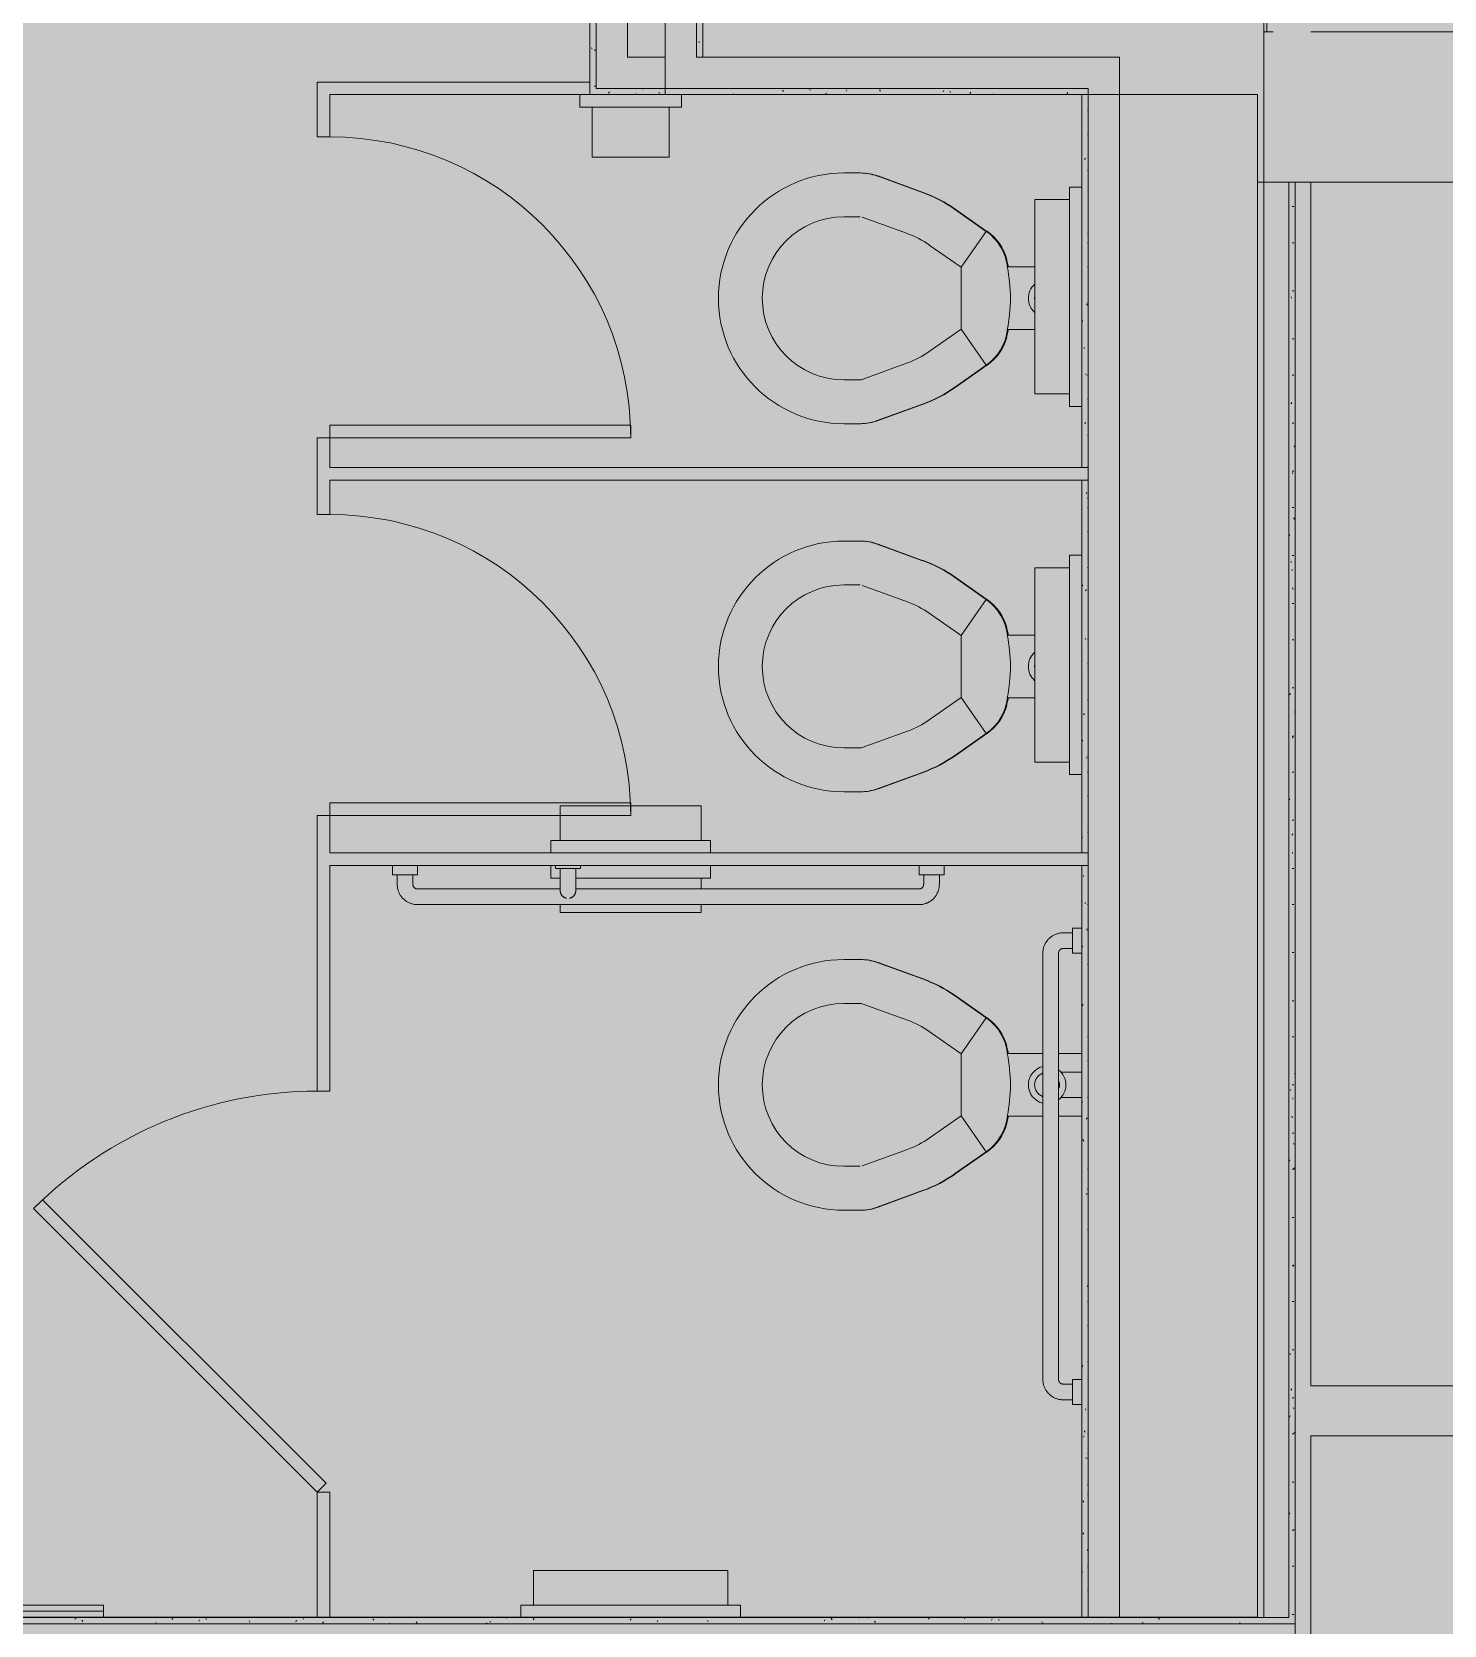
# Model space of a CAD drawing. Header units: inches. Extents: x 4757 to 6765, y 9919 to 10946.
# Drawn here: x 5390.8 to 5503.4, y 10132.2 to 10259.3 of the extents above; entities that cross this region are included whole.
import ezdxf

# ---------------------------------------------------------------- set-up
doc = ezdxf.new("R2010")
doc.units = ezdxf.units.IN
doc.header["$MEASUREMENT"] = 0
for name, color, linetype, lineweight in [('A-DETL-GENF', 92, 'Continuous', 9), ('A-DOOR', 31, 'Continuous', 13), ('A-EQPM', 7, 'Continuous', 9), ('A-WALL-PATT', 111, 'Continuous', 13), ('I-WALL', 2, 'Continuous', 9), ('P-SANR-FIXT', 6, 'Continuous', 9), ('Propidex Polylines', 7, 'Continuous', 9), ('Rosslyn Plaza North_1777 North Kent St _W632_-09_dwg', 8, 'Continuous', 9)]:
    doc.layers.add(name, color=color, linetype=linetype, lineweight=lineweight)

# ---------------------------------------------------------------- blocks, each defined once
blk = doc.blocks.new('Rosslyn Plaza North_1777 North Kent St _W632_-09_dwg-6954577-Level XX  POWER _ SIGNAL')
at = {"lineweight": 9, "flags": 128}
for points in [[(5492.79, 10046.28), (5492.79, 10147.28), (5587.04, 10147.28), (5587.04, 10151.28), (5492.79, 10151.28), (5492.79, 10247.29), (5489.04, 10247.29), (5489.04, 10259.29), (5489.79, 10259.29), (5489.04, 10259.29), (5489.04, 10351.29)], [(5492.79, 10259.29), (5519.04, 10259.29), (5519.04, 10247.29), (5489.04, 10247.29), (5489.04, 10132.78)]]:
    blk.add_lwpolyline(points, dxfattribs=at)
at = {"layer": 'A-DOOR', "color": 7, "lineweight": 9, "flags": 128}
for points in [[(5438.54, 10226.91), (5438.54, 10227.91), (5414.54, 10227.91), (5414.54, 10226.91)], [(5438.54, 10196.78), (5438.54, 10197.78), (5414.54, 10197.78), (5414.54, 10196.78)], [(5390.91, 10165.41), (5391.62, 10166.12), (5414.25, 10143.49), (5413.54, 10142.78)]]:
    blk.add_lwpolyline(points, close=True, dxfattribs=at)
at = {"layer": 'A-DOOR', "color": 7, "lineweight": 9}
for centre, radius, start, end in [((5414.54, 10226.91), 24, 0, 90), ((5414.54, 10196.78), 24, 0, 90), ((5413.54, 10142.78), 32, 90.001, 135.001)]:
    blk.add_arc(centre, radius, start, end, dxfattribs=at)
at = {"layer": 'A-EQPM'}
blk.add_line((5474.54, 10187.45), (5474.54, 10187.41), dxfattribs=at)
at = {"layer": 'A-EQPM', "flags": 128}
for points in [[(5434.48, 10254.28), (5434.48, 10253.28), (5442.6, 10253.28), (5442.6, 10254.28)], [(5444.92, 10193.78), (5444.92, 10194.78), (5432.17, 10194.78), (5432.17, 10193.78)], [(5419.54, 10192.78), (5419.54, 10192.03), (5421.54, 10192.03), (5421.54, 10192.78)], [(5419.92, 10192.03), (5419.92, 10191.28), (5419.92, 10191.22), (5419.92, 10191.15), (5419.93, 10191.09), (5419.94, 10191.02), (5419.95, 10190.96), (5419.96, 10190.9), (5419.98, 10190.83), (5420, 10190.77), (5420.02, 10190.71), (5420.04, 10190.65), (5420.07, 10190.59), (5420.1, 10190.53), (5420.13, 10190.48), (5420.16, 10190.42), (5420.2, 10190.37), (5420.24, 10190.31), (5420.28, 10190.26), (5420.32, 10190.21), (5420.36, 10190.16), (5420.41, 10190.12), (5420.46, 10190.07), (5420.5, 10190.03), (5420.56, 10189.99), (5420.61, 10189.95), (5420.66, 10189.92), (5420.72, 10189.88), (5420.77, 10189.85), (5420.83, 10189.82), (5420.89, 10189.79), (5420.95, 10189.77), (5421.01, 10189.75), (5421.07, 10189.73), (5421.14, 10189.71), (5421.2, 10189.69), (5421.26, 10189.68), (5421.33, 10189.67), (5421.39, 10189.66), (5421.46, 10189.66), (5421.52, 10189.66), (5421.54, 10189.66), (5461.54, 10189.66), (5461.6, 10189.66), (5461.67, 10189.66), (5461.73, 10189.67), (5461.8, 10189.68), (5461.86, 10189.69), (5461.93, 10189.7), (5461.99, 10189.72), (5462.05, 10189.74), (5462.11, 10189.76), (5462.17, 10189.79), (5462.23, 10189.81), (5462.29, 10189.84), (5462.35, 10189.87), (5462.4, 10189.91), (5462.46, 10189.94), (5462.51, 10189.98), (5462.56, 10190.02), (5462.61, 10190.06), (5462.66, 10190.1), (5462.71, 10190.15), (5462.75, 10190.2), (5462.79, 10190.25), (5462.83, 10190.3), (5462.87, 10190.35), (5462.91, 10190.4), (5462.94, 10190.46), (5462.97, 10190.52), (5463, 10190.58), (5463.03, 10190.63), (5463.05, 10190.69), (5463.08, 10190.75), (5463.1, 10190.82), (5463.11, 10190.88), (5463.13, 10190.94), (5463.14, 10191.01), (5463.15, 10191.07), (5463.16, 10191.14), (5463.16, 10191.2), (5463.17, 10191.27), (5463.17, 10191.28), (5463.17, 10192.03)], [(5432.95, 10190.91), (5421.54, 10190.91), (5421.52, 10190.91), (5421.51, 10190.91), (5421.5, 10190.91), (5421.48, 10190.91), (5421.47, 10190.92), (5421.45, 10190.92), (5421.44, 10190.92), (5421.42, 10190.93), (5421.41, 10190.93), (5421.39, 10190.94), (5421.38, 10190.94), (5421.37, 10190.95), (5421.35, 10190.96), (5421.34, 10190.96), (5421.33, 10190.97), (5421.32, 10190.98), (5421.3, 10190.99), (5421.29, 10191), (5421.28, 10191.01), (5421.27, 10191.02), (5421.26, 10191.03), (5421.25, 10191.04), (5421.24, 10191.06), (5421.23, 10191.07), (5421.22, 10191.08), (5421.22, 10191.09), (5421.21, 10191.11), (5421.2, 10191.12), (5421.2, 10191.13), (5421.19, 10191.15), (5421.19, 10191.16), (5421.18, 10191.17), (5421.18, 10191.19), (5421.17, 10191.2), (5421.17, 10191.22), (5421.17, 10191.23), (5421.17, 10191.25), (5421.17, 10191.26), (5421.17, 10191.28), (5421.17, 10191.28), (5421.17, 10192.03)], [(5432.17, 10192.78), (5432.17, 10191.78), (5432.93, 10191.78)], [(5432.56, 10192.78), (5433.54, 10192.78), (5434.52, 10192.78)], [(5434.52, 10192.53), (5433.54, 10192.53), (5432.56, 10192.53)], [(5432.92, 10190.9), (5432.92, 10191.78), (5432.92, 10192.53), (5432.92, 10191.78), (5432.92, 10191.74), (5432.92, 10191.7), (5432.92, 10191.66), (5432.92, 10191.62), (5432.92, 10191.58), (5432.92, 10191.54), (5432.92, 10191.51), (5432.92, 10191.47), (5432.92, 10191.43), (5432.92, 10191.39), (5432.92, 10191.36), (5432.92, 10191.32), (5432.92, 10191.29), (5432.92, 10191.25), (5432.92, 10191.22), (5432.92, 10191.19), (5432.92, 10191.15), (5432.92, 10191.12), (5432.92, 10191.09), (5432.92, 10191.07), (5432.92, 10191.04), (5432.92, 10191.01), (5432.92, 10190.99), (5432.92, 10190.96), (5432.92, 10190.94), (5432.92, 10190.92), (5432.92, 10190.9), (5432.92, 10190.88), (5432.92, 10190.87), (5432.92, 10190.85), (5432.92, 10190.84), (5432.92, 10190.83), (5432.92, 10190.81), (5432.92, 10190.8), (5432.92, 10190.8), (5432.92, 10190.79), (5432.92, 10190.79), (5432.92, 10190.78), (5432.92, 10190.78)], [(5461.92, 10192.03), (5461.92, 10191.28), (5461.91, 10191.27), (5461.91, 10191.25), (5461.91, 10191.24), (5461.91, 10191.22), (5461.91, 10191.21), (5461.9, 10191.19), (5461.9, 10191.18), (5461.9, 10191.17), (5461.89, 10191.15), (5461.89, 10191.14), (5461.88, 10191.12), (5461.87, 10191.11), (5461.87, 10191.1), (5461.86, 10191.08), (5461.85, 10191.07), (5461.84, 10191.06), (5461.83, 10191.05), (5461.82, 10191.04), (5461.81, 10191.02), (5461.8, 10191.01), (5461.79, 10191), (5461.78, 10190.99), (5461.77, 10190.98), (5461.76, 10190.98), (5461.74, 10190.97), (5461.73, 10190.96), (5461.72, 10190.95), (5461.7, 10190.95), (5461.69, 10190.94), (5461.68, 10190.93), (5461.66, 10190.93), (5461.65, 10190.92), (5461.63, 10190.92), (5461.62, 10190.92), (5461.6, 10190.91), (5461.59, 10190.91), (5461.57, 10190.91), (5461.56, 10190.91), (5461.54, 10190.91), (5461.54, 10190.91), (5434.13, 10190.91)], [(5444.17, 10190.91), (5444.17, 10191.78), (5434.15, 10191.78), (5444.92, 10191.78), (5444.92, 10192.78)], [(5461.54, 10192.78), (5461.54, 10192.03), (5463.54, 10192.03), (5463.54, 10192.78)], [(5432.92, 10191.31), (5432.92, 10191.35), (5432.92, 10191.38), (5432.92, 10191.42), (5432.92, 10191.46), (5432.92, 10191.5), (5432.92, 10191.53), (5432.92, 10191.57), (5432.92, 10191.61), (5432.92, 10191.65), (5432.92, 10191.69), (5432.92, 10191.73), (5432.92, 10191.77), (5432.92, 10191.78)], [(5433.42, 10190.17), (5433.39, 10190.18), (5433.37, 10190.18), (5433.34, 10190.19), (5433.32, 10190.2), (5433.3, 10190.21), (5433.27, 10190.22), (5433.25, 10190.23), (5433.23, 10190.24), (5433.21, 10190.25), (5433.19, 10190.27), (5433.17, 10190.28), (5433.15, 10190.3), (5433.13, 10190.31), (5433.11, 10190.33), (5433.09, 10190.35), (5433.07, 10190.37), (5433.06, 10190.38), (5433.04, 10190.4), (5433.03, 10190.42), (5433.01, 10190.45), (5433, 10190.47), (5432.99, 10190.49), (5432.98, 10190.51), (5432.97, 10190.53), (5432.96, 10190.56), (5432.95, 10190.58), (5432.94, 10190.6), (5432.93, 10190.63), (5432.93, 10190.65), (5432.92, 10190.68), (5432.92, 10190.7), (5432.92, 10190.73), (5432.92, 10190.75), (5432.92, 10190.78), (5432.92, 10190.78), (5432.92, 10190.79), (5432.92, 10190.79), (5432.92, 10190.8), (5432.92, 10190.8), (5432.92, 10190.81), (5432.92, 10190.82), (5432.92, 10190.83), (5432.92, 10190.85), (5432.92, 10190.86), (5432.92, 10190.88), (5432.92, 10190.9), (5432.92, 10190.92), (5432.92, 10190.94), (5432.92, 10190.96), (5432.92, 10190.98), (5432.92, 10191), (5432.92, 10191.03)], [(5433.65, 10190.17), (5433.67, 10190.17), (5433.7, 10190.18), (5433.72, 10190.18), (5433.74, 10190.19), (5433.77, 10190.2), (5433.79, 10190.21), (5433.81, 10190.22), (5433.83, 10190.23), (5433.86, 10190.24), (5433.88, 10190.26), (5433.9, 10190.27), (5433.92, 10190.29), (5433.94, 10190.3), (5433.96, 10190.32), (5433.98, 10190.33), (5433.99, 10190.35), (5434.01, 10190.37), (5434.03, 10190.39), (5434.04, 10190.41), (5434.06, 10190.43), (5434.07, 10190.45), (5434.08, 10190.47), (5434.09, 10190.49), (5434.11, 10190.52), (5434.12, 10190.54), (5434.12, 10190.56), (5434.13, 10190.59), (5434.14, 10190.61), (5434.15, 10190.63), (5434.15, 10190.66), (5434.16, 10190.68), (5434.16, 10190.71), (5434.16, 10190.73), (5434.16, 10190.76), (5434.17, 10190.78), (5434.17, 10190.79), (5434.17, 10190.79), (5434.17, 10190.8), (5434.17, 10190.8), (5434.17, 10190.81), (5434.17, 10190.82), (5434.17, 10190.83), (5434.17, 10190.85), (5434.17, 10190.86), (5434.17, 10190.88), (5434.17, 10190.9), (5434.17, 10190.92), (5434.17, 10190.94), (5434.17, 10190.96), (5434.17, 10190.98), (5434.17, 10191), (5434.17, 10191.03), (5434.17, 10191.06), (5434.17, 10191.09), (5434.17, 10191.12), (5434.17, 10191.15), (5434.17, 10191.18), (5434.17, 10191.21), (5434.17, 10191.24), (5434.17, 10191.28), (5434.17, 10191.31), (5434.17, 10191.35), (5434.17, 10191.38), (5434.17, 10191.42), (5434.17, 10191.46), (5434.17, 10191.5), (5434.17, 10191.53), (5434.17, 10191.57), (5434.17, 10191.61), (5434.17, 10191.65), (5434.17, 10191.69), (5434.17, 10191.73), (5434.17, 10191.77), (5434.17, 10191.78), (5434.17, 10191.74), (5434.17, 10191.7), (5434.17, 10191.66), (5434.17, 10191.62), (5434.17, 10191.58), (5434.17, 10191.54), (5434.17, 10191.51), (5434.17, 10191.47), (5434.17, 10191.43), (5434.17, 10191.39), (5434.17, 10191.36), (5434.17, 10191.32)], [(5434.17, 10191.04), (5434.17, 10191.01), (5434.17, 10190.99), (5434.17, 10190.96), (5434.17, 10190.94), (5434.17, 10190.92), (5434.17, 10190.9), (5434.17, 10190.88), (5434.17, 10190.87), (5434.17, 10190.85), (5434.17, 10190.84), (5434.17, 10190.83), (5434.17, 10190.81), (5434.17, 10190.8), (5434.17, 10190.8), (5434.17, 10190.79), (5434.17, 10190.79), (5434.17, 10190.78), (5434.17, 10190.78)], [(5432.92, 10189.66), (5432.92, 10189.03), (5444.17, 10189.03), (5444.17, 10189.66)], [(5473.79, 10187.41), (5473.04, 10187.41), (5472.98, 10187.41), (5472.91, 10187.4), (5472.85, 10187.4), (5472.78, 10187.39), (5472.72, 10187.38), (5472.65, 10187.36), (5472.59, 10187.34), (5472.53, 10187.33), (5472.47, 10187.3), (5472.41, 10187.28), (5472.35, 10187.25), (5472.29, 10187.22), (5472.23, 10187.19), (5472.18, 10187.16), (5472.12, 10187.12), (5472.07, 10187.09), (5472.02, 10187.05), (5471.97, 10187), (5471.92, 10186.96), (5471.87, 10186.92), (5471.83, 10186.87), (5471.79, 10186.82), (5471.75, 10186.77), (5471.71, 10186.71), (5471.67, 10186.66), (5471.64, 10186.61), (5471.61, 10186.55), (5471.58, 10186.49), (5471.55, 10186.43), (5471.53, 10186.37), (5471.5, 10186.31), (5471.48, 10186.25), (5471.47, 10186.19), (5471.45, 10186.12), (5471.44, 10186.06), (5471.43, 10186), (5471.42, 10185.93), (5471.42, 10185.87), (5471.42, 10185.8), (5471.42, 10185.78), (5471.42, 10151.78), (5471.42, 10151.72), (5471.42, 10151.65), (5471.43, 10151.59), (5471.44, 10151.52), (5471.45, 10151.46), (5471.46, 10151.4), (5471.48, 10151.33), (5471.5, 10151.27), (5471.52, 10151.21), (5471.54, 10151.15), (5471.57, 10151.09), (5471.6, 10151.03), (5471.63, 10150.98), (5471.66, 10150.92), (5471.7, 10150.87), (5471.74, 10150.81), (5471.78, 10150.76), (5471.82, 10150.71), (5471.86, 10150.66), (5471.91, 10150.62), (5471.96, 10150.57), (5472, 10150.53), (5472.06, 10150.49), (5472.11, 10150.45), (5472.16, 10150.42), (5472.22, 10150.38), (5472.27, 10150.35), (5472.33, 10150.32), (5472.39, 10150.29), (5472.45, 10150.27), (5472.51, 10150.25), (5472.57, 10150.23), (5472.64, 10150.21), (5472.7, 10150.19), (5472.76, 10150.18), (5472.83, 10150.17), (5472.89, 10150.16), (5472.96, 10150.16), (5473.02, 10150.16), (5473.04, 10150.16), (5473.79, 10150.16)], [(5474.54, 10187.78), (5473.79, 10187.78), (5473.79, 10185.78), (5474.54, 10185.78)], [(5473.79, 10151.41), (5473.04, 10151.41), (5473.02, 10151.41), (5473.01, 10151.41), (5473, 10151.41), (5472.98, 10151.41), (5472.97, 10151.42), (5472.95, 10151.42), (5472.94, 10151.42), (5472.92, 10151.43), (5472.91, 10151.43), (5472.89, 10151.44), (5472.88, 10151.44), (5472.87, 10151.45), (5472.85, 10151.46), (5472.84, 10151.46), (5472.83, 10151.47), (5472.82, 10151.48), (5472.8, 10151.49), (5472.79, 10151.5), (5472.78, 10151.51), (5472.77, 10151.52), (5472.76, 10151.53), (5472.75, 10151.54), (5472.74, 10151.56), (5472.73, 10151.57), (5472.72, 10151.58), (5472.72, 10151.59), (5472.71, 10151.61), (5472.7, 10151.62), (5472.7, 10151.63), (5472.69, 10151.65), (5472.69, 10151.66), (5472.68, 10151.67), (5472.68, 10151.69), (5472.67, 10151.7), (5472.67, 10151.72), (5472.67, 10151.73), (5472.67, 10151.75), (5472.67, 10151.76), (5472.67, 10151.78), (5472.67, 10151.78), (5472.67, 10185.78), (5472.67, 10185.8), (5472.67, 10185.81), (5472.67, 10185.83), (5472.67, 10185.84), (5472.67, 10185.86), (5472.68, 10185.87), (5472.68, 10185.89), (5472.68, 10185.9), (5472.69, 10185.92), (5472.69, 10185.93), (5472.7, 10185.94), (5472.71, 10185.96), (5472.71, 10185.97), (5472.72, 10185.98), (5472.73, 10185.99), (5472.74, 10186.01), (5472.75, 10186.02), (5472.76, 10186.03), (5472.77, 10186.04), (5472.78, 10186.05), (5472.79, 10186.06), (5472.8, 10186.07), (5472.81, 10186.08), (5472.83, 10186.09), (5472.84, 10186.1), (5472.85, 10186.11), (5472.86, 10186.11), (5472.88, 10186.12), (5472.89, 10186.13), (5472.9, 10186.13), (5472.92, 10186.14), (5472.93, 10186.14), (5472.95, 10186.15), (5472.96, 10186.15), (5472.98, 10186.15), (5472.99, 10186.15), (5473.01, 10186.16), (5473.02, 10186.16), (5473.04, 10186.16), (5473.04, 10186.16), (5473.79, 10186.16)], [(5474.54, 10151.78), (5473.79, 10151.78), (5473.79, 10149.78), (5474.54, 10149.78)]]:
    blk.add_lwpolyline(points, dxfattribs=at)
for points in [[(5435.48, 10249.28), (5441.6, 10249.28), (5441.6, 10253.28), (5435.48, 10253.28)], [(5473.54, 10229.41), (5474.54, 10229.41), (5474.54, 10246.91), (5473.54, 10246.91)], [(5470.79, 10245.91), (5470.79, 10230.41), (5473.54, 10230.41), (5473.54, 10245.91)], [(5473.54, 10200.03), (5474.54, 10200.03), (5474.54, 10217.53), (5473.54, 10217.53)], [(5470.79, 10216.53), (5470.79, 10201.03), (5473.54, 10201.03), (5473.54, 10216.53)], [(5444.17, 10197.53), (5444.17, 10194.78), (5432.92, 10194.78), (5432.92, 10197.53)], [(5432.54, 10192.53), (5432.54, 10192.78)], [(5434.17, 10192.53), (5434.17, 10191.78)], [(5434.54, 10192.78), (5434.54, 10192.53)], [(5446.29, 10136.53), (5430.79, 10136.53), (5430.79, 10133.78), (5446.29, 10133.78)], [(5360.5, 10132.78), (5360.5, 10133.78), (5396.5, 10133.78), (5396.5, 10132.78), (5396.5, 10133.28), (5360.5, 10133.28), (5360.5, 10132.78), (5396.5, 10132.78)], [(5429.79, 10133.78), (5429.79, 10132.78), (5447.29, 10132.78), (5447.29, 10133.78)]]:
    blk.add_lwpolyline(points, close=True, dxfattribs=at)
at = {"layer": 'A-WALL-PATT', "color": 7, "lineweight": 9}
for p, q in [((5435.47, 10257.91), (5435.41, 10258.02)), ((5444.04, 10258.42), (5443.98, 10258.53)), ((5435.31, 10257.61), (5435.29, 10257.57)), ((5435.63, 10257.83), (5435.75, 10257.83)), ((5435.63, 10254.95), (5435.75, 10254.95)), ((5436.85, 10254.5), (5436.78, 10254.39)), ((5438.99, 10254.38), (5438.94, 10254.28)), ((5439.53, 10254.71), (5439.49, 10254.78)), ((5440.84, 10254.36), (5440.78, 10254.47)), ((5446.73, 10254.34), (5446.69, 10254.28)), ((5450.73, 10254.52), (5450.66, 10254.63)), ((5452.87, 10254.65), (5452.81, 10254.76)), ((5454.18, 10254.3), (5454.12, 10254.41)), ((5455.78, 10254.66), (5455.72, 10254.55)), ((5458.47, 10254.56), (5458.4, 10254.67)), ((5463.52, 10254.62), (5463.46, 10254.51)), ((5464.06, 10254.46), (5464, 10254.57)), ((5465.66, 10254.49), (5465.6, 10254.38)), ((5467.49, 10254.28), (5467.45, 10254.35)), ((5473.4, 10254.46), (5473.34, 10254.35)), ((5474.99, 10253.03), (5475.04, 10253.03)), ((5474.99, 10251.11), (5475.04, 10251.11)), ((5474.81, 10249.21), (5474.74, 10249.1)), ((5474.99, 10248.23), (5475.04, 10248.23)), ((5491.31, 10245.35), (5491.44, 10245.35)), ((5475.04, 10243.12), (5475, 10243.19)), ((5474.99, 10242.47), (5475.04, 10242.47)), ((5491.31, 10242.47), (5491.44, 10242.47)), ((5474.99, 10240.55), (5475.04, 10240.55)), ((5474.99, 10237.67), (5475.04, 10237.67)), ((5491.29, 10238.03), (5491.22, 10238.14)), ((5491.31, 10238.63), (5491.44, 10238.63)), ((5474.97, 10237.48), (5474.91, 10237.59)), ((5474.62, 10236.17), (5474.56, 10236.28)), ((5474.75, 10234.03), (5474.69, 10234.14)), ((5491.31, 10234.79), (5491.44, 10234.79)), ((5474.88, 10231.89), (5474.82, 10232)), ((5474.99, 10231.91), (5475.04, 10231.91)), ((5491.31, 10231.91), (5491.44, 10231.91)), ((5474.99, 10229.99), (5475.04, 10229.99)), ((5491.27, 10229.73), (5491.21, 10229.62)), ((5474.83, 10228.14), (5474.77, 10228.03)), ((5491.31, 10228.07), (5491.44, 10228.07)), ((5474.99, 10227.11), (5475.04, 10227.11)), ((5491.49, 10226.28), (5491.43, 10226.17)), ((5491.54, 10226.06), (5491.51, 10226.12)), ((5475.04, 10224.66), (5474.99, 10224.57)), ((5491.37, 10224.13), (5491.3, 10224.02)), ((5491.31, 10224.23), (5491.44, 10224.23)), ((5474.93, 10222.54), (5474.86, 10222.43)), ((5475.04, 10222.01), (5474.98, 10222.11)), ((5474.99, 10221.35), (5475.04, 10221.35)), ((5491.31, 10221.35), (5491.44, 10221.35)), ((5491.48, 10220.41), (5491.42, 10220.52)), ((5474.99, 10219.43), (5475.04, 10219.43)), ((5491.13, 10219.1), (5491.07, 10219.21)), ((5491.31, 10217.51), (5491.44, 10217.51)), ((5474.99, 10216.55), (5475.04, 10216.55)), ((5491.26, 10216.96), (5491.2, 10217.07)), ((5491.33, 10216.4), (5491.27, 10216.29)), ((5474.6, 10215.09), (5474.54, 10215.19)), ((5474.89, 10214.8), (5474.83, 10214.69)), ((5491.39, 10214.81), (5491.32, 10214.92)), ((5491.31, 10213.67), (5491.44, 10213.67)), ((5474.85, 10210.81), (5474.79, 10210.92)), ((5474.99, 10210.79), (5475.04, 10210.79)), ((5491.31, 10210.79), (5491.44, 10210.79)), ((5474.99, 10208.87), (5475.04, 10208.87)), ((5474.99, 10205.99), (5475.04, 10205.99)), ((5491.17, 10206.51), (5491.1, 10206.4)), ((5491.31, 10206.95), (5491.44, 10206.95)), ((5474.73, 10204.92), (5474.67, 10204.81)), ((5491.54, 10204.94), (5491.49, 10205.04)), ((5474.6, 10202.78), (5474.54, 10202.67)), ((5491.31, 10203.11), (5491.44, 10203.11)), ((5491.39, 10203.06), (5491.33, 10202.95)), ((5474.95, 10201.46), (5474.89, 10201.35)), ((5474.99, 10200.23), (5475.04, 10200.23)), ((5491.31, 10200.23), (5491.44, 10200.23)), ((5474.99, 10198.31), (5475.04, 10198.31)), ((5491.11, 10198.02), (5491.04, 10198.13)), ((5491.31, 10196.39), (5491.44, 10196.39)), ((5474.57, 10195.04), (5474.54, 10195)), ((5474.99, 10195.43), (5475.04, 10195.43)), ((5491.36, 10195.32), (5491.29, 10195.21)), ((5491.36, 10193.74), (5491.3, 10193.85)), ((5474.7, 10191.88), (5474.64, 10191.99)), ((5491.31, 10192.55), (5491.44, 10192.55)), ((5474.83, 10189.73), (5474.77, 10189.84)), ((5474.99, 10189.67), (5475.04, 10189.67)), ((5491.31, 10189.67), (5491.44, 10189.67)), ((5474.96, 10187.59), (5474.9, 10187.7)), ((5474.99, 10187.75), (5475.04, 10187.75)), ((5474.61, 10186.28), (5474.54, 10186.39)), ((5491.31, 10185.83), (5491.44, 10185.83)), ((5474.99, 10184.87), (5475.04, 10184.87)), ((5491.06, 10183.29), (5491.04, 10183.26)), ((5474.63, 10181.7), (5474.56, 10181.59)), ((5491.31, 10181.99), (5491.44, 10181.99)), ((5474.99, 10179.11), (5475.04, 10179.11)), ((5491.31, 10179.11), (5491.44, 10179.11)), ((5474.99, 10177.19), (5475.04, 10177.19)), ((5491.54, 10176.14), (5491.5, 10176.22)), ((5474.99, 10174.31), (5475.04, 10174.31)), ((5491.21, 10174.8), (5491.15, 10174.91)), ((5491.31, 10175.27), (5491.44, 10175.27)), ((5491.38, 10174.24), (5491.32, 10174.13)), ((5474.59, 10173.96), (5474.54, 10173.88)), ((5474.94, 10172.65), (5474.88, 10172.54)), ((5491.34, 10172.66), (5491.27, 10172.77)), ((5474.68, 10170.8), (5474.61, 10170.91)), ((5491.31, 10171.43), (5491.44, 10171.43)), ((5491.47, 10170.52), (5491.4, 10170.63)), ((5491.54, 10170.68), (5491.54, 10170.68)), ((5491.12, 10169.21), (5491.05, 10169.32)), ((5474.99, 10168.55), (5475.04, 10168.55)), ((5491.31, 10168.55), (5491.44, 10168.55)), ((5491.48, 10168.65), (5491.41, 10168.54)), ((5474.93, 10166.51), (5474.87, 10166.62)), ((5475.04, 10167.05), (5474.97, 10166.94)), ((5474.99, 10166.63), (5475.04, 10166.63)), ((5491.31, 10164.71), (5491.44, 10164.71)), ((5474.99, 10163.75), (5475.04, 10163.75)), ((5491.31, 10160.87), (5491.44, 10160.87)), ((5491.44, 10160.91), (5491.38, 10160.8)), ((5475, 10159.31), (5474.94, 10159.2)), ((5474.99, 10157.99), (5475.04, 10157.99)), ((5491.31, 10157.99), (5491.44, 10157.99)), ((5474.99, 10156.07), (5475.04, 10156.07)), ((5491.06, 10154.48), (5491.04, 10154.46)), ((5491.18, 10153.73), (5491.12, 10153.84)), ((5491.31, 10154.15), (5491.44, 10154.15)), ((5474.62, 10152.88), (5474.55, 10152.77)), ((5474.99, 10153.19), (5475.04, 10153.19)), ((5491.28, 10151.02), (5491.21, 10150.91)), ((5491.31, 10150.31), (5491.44, 10150.31)), ((5474.84, 10149.43), (5474.78, 10149.32)), ((5491.15, 10148.88), (5491.09, 10148.77)), ((5491.44, 10149.44), (5491.38, 10149.55)), ((5474.78, 10147.58), (5474.72, 10147.69)), ((5474.99, 10147.43), (5475.04, 10147.43)), ((5491.31, 10147.43), (5491.44, 10147.43)), ((5491.5, 10147.57), (5491.44, 10147.46)), ((5474.71, 10147.29), (5474.65, 10147.18)), ((5474.91, 10145.44), (5474.84, 10145.55)), ((5474.99, 10145.51), (5475.04, 10145.51)), ((5475.04, 10145.94), (5475, 10145.87)), ((5491.31, 10143.59), (5491.44, 10143.59)), ((5475.04, 10143.29), (5474.97, 10143.4)), ((5474.99, 10142.63), (5475.04, 10142.63)), ((5474.69, 10141.98), (5474.62, 10142.09)), ((5491.12, 10141.14), (5491.05, 10141.03)), ((5491.31, 10139.75), (5491.44, 10139.75)), ((5491.47, 10139.83), (5491.4, 10139.72)), ((5474.68, 10139.55), (5474.61, 10139.44)), ((5475.03, 10138.24), (5474.96, 10138.13)), ((5474.59, 10136.39), (5474.54, 10136.47)), ((5474.99, 10136.87), (5475.04, 10136.87)), ((5491.31, 10136.87), (5491.44, 10136.87)), ((5474.99, 10134.95), (5475.04, 10134.95)), ((5394.27, 10132.76), (5394.21, 10132.65)), ((5394.83, 10132.46), (5394.77, 10132.57)), ((5400.7, 10132.38), (5400.65, 10132.28)), ((5402.01, 10132.73), (5401.95, 10132.62)), ((5404.15, 10132.6), (5404.09, 10132.49)), ((5404.71, 10132.62), (5404.65, 10132.73)), ((5406.85, 10132.75), (5406.84, 10132.78)), ((5408.17, 10132.4), (5408.1, 10132.51)), ((5411.89, 10132.56), (5411.83, 10132.45)), ((5412.45, 10132.66), (5412.39, 10132.77)), ((5414.04, 10132.43), (5413.97, 10132.32)), ((5418.05, 10132.56), (5417.98, 10132.67)), ((5419.32, 10132.28), (5419.3, 10132.32)), ((5420.89, 10132.78), (5420.88, 10132.77)), ((5421.5, 10132.34), (5421.44, 10132.45)), ((5427.08, 10132.28), (5427.04, 10132.36)), ((5427.37, 10132.49), (5427.31, 10132.38)), ((5428.65, 10132.78), (5428.62, 10132.74)), ((5430.83, 10132.72), (5430.76, 10132.61)), ((5438.57, 10132.68), (5438.5, 10132.57)), ((5440.71, 10132.55), (5440.65, 10132.44)), ((5444.72, 10132.44), (5444.66, 10132.55)), ((5454.04, 10132.61), (5453.98, 10132.5)), ((5454.6, 10132.61), (5454.54, 10132.72)), ((5456.75, 10132.73), (5456.72, 10132.78)), ((5457.47, 10132.78), (5457.44, 10132.73)), ((5458.06, 10132.38), (5457.99, 10132.49)), ((5462.34, 10132.64), (5462.28, 10132.75)), ((5465.23, 10132.78), (5465.18, 10132.69)), ((5467.38, 10132.67), (5467.32, 10132.56)), ((5467.94, 10132.55), (5467.88, 10132.66)), ((5469.2, 10132.28), (5469.19, 10132.3)), ((5471.39, 10132.32), (5471.33, 10132.43)), ((5476.96, 10132.28), (5476.93, 10132.34)), ((5479.41, 10132.38), (5479.35, 10132.28)), ((5480.72, 10132.73), (5480.65, 10132.62)), ((5487.15, 10132.35), (5487.11, 10132.28)), ((5491.31, 10133.03), (5491.44, 10133.03))]:
    blk.add_line(p, q, dxfattribs=at)
at = {"layer": 'I-WALL', "color": 7}
for p, q in [((5435.29, 10263.19), (5435.29, 10255.28)), ((5491.54, 10046.29), (5491.54, 10247.29)), ((5474.54, 10229.41), (5474.54, 10224.53)), ((5474.54, 10223.53), (5474.54, 10217.53)), ((5474.54, 10200.03), (5474.54, 10193.78)), ((5491.54, 10132.28), (5318.56, 10132.28)), ((5413.54, 10132.78), (5396.5, 10132.78)), ((5474.54, 10132.78), (5477.54, 10132.78))]:
    blk.add_line(p, q, dxfattribs=at)
at = {"layer": 'I-WALL', "color": 7, "flags": 128}
for points in [[(5489.04, 10247.29), (5488.54, 10247.29), (5488.54, 10132.78), (5477.54, 10132.78), (5477.54, 10257.28), (5444.29, 10257.28), (5443.79, 10257.28), (5443.79, 10352.04), (5444.29, 10352.04)], [(5444.29, 10257.28), (5444.29, 10352.04), (5489.29, 10352.04), (5489.29, 10259.29)], [(5393.08, 10323.03), (5435.79, 10323.03), (5435.79, 10254.78), (5475.04, 10254.78), (5475.04, 10132.78)], [(5438.29, 10322.53), (5441.29, 10322.53), (5441.29, 10257.28), (5438.29, 10257.28), (5438.29, 10322.53), (5438.29, 10323.03), (5441.29, 10323.03), (5441.29, 10322.53)], [(5435.29, 10254.28), (5435.29, 10255.28), (5413.54, 10255.28), (5413.54, 10250.91), (5414.54, 10250.91), (5414.54, 10254.28), (5474.54, 10254.28), (5474.54, 10246.91)], [(5488.54, 10132.78), (5491.04, 10132.78), (5491.04, 10247.29)], [(5475.04, 10224.53), (5474.54, 10224.53), (5414.54, 10224.53), (5414.54, 10226.91), (5413.54, 10226.91), (5413.54, 10220.78), (5414.54, 10220.78), (5414.54, 10223.53), (5474.54, 10223.53), (5475.04, 10223.53)], [(5475.04, 10193.78), (5474.54, 10193.78), (5414.54, 10193.78), (5414.54, 10196.78), (5413.54, 10196.78), (5413.54, 10174.78), (5414.54, 10174.78), (5414.54, 10192.78), (5432.56, 10192.78)], [(5434.52, 10192.78), (5474.54, 10192.78), (5475.04, 10192.78)], [(5474.54, 10192.78), (5474.54, 10132.78), (5447.29, 10132.78)], [(5414.54, 10132.78), (5414.54, 10142.78), (5413.54, 10142.78), (5413.54, 10132.78), (5414.54, 10132.78), (5429.79, 10132.78)]]:
    blk.add_lwpolyline(points, dxfattribs=at)
at = {"layer": 'P-SANR-FIXT', "color": 7}
for p, q in [((5458.2, 10247.79), (5461.82, 10246.48)), ((5461.88, 10246.48), (5458.27, 10247.79)), ((5456.84, 10244.53), (5455.54, 10244.53)), ((5460.62, 10243.19), (5457.01, 10244.5)), ((5466.96, 10243.37), (5464.43, 10245.15)), ((5464.9, 10240.51), (5462.36, 10242.28)), ((5468.58, 10240.53), (5470.79, 10240.53)), ((5468.53, 10234.93), (5468.69, 10235.53)), ((5470.79, 10235.53), (5468.58, 10235.53)), ((5457.01, 10231.56), (5460.62, 10232.88)), ((5464.43, 10230.92), (5466.96, 10232.69)), ((5455.54, 10231.53), (5456.84, 10231.53)), ((5461.82, 10229.59), (5458.2, 10228.27)), ((5458.27, 10228.27), (5461.88, 10229.59)), ((5458.2, 10218.42), (5461.82, 10217.1)), ((5461.88, 10217.1), (5458.27, 10218.42)), ((5456.84, 10215.16), (5455.54, 10215.16)), ((5460.62, 10213.81), (5457.01, 10215.13)), ((5466.96, 10214), (5464.43, 10215.78)), ((5464.9, 10211.13), (5462.36, 10212.91)), ((5468.58, 10211.16), (5470.79, 10211.16)), ((5468.53, 10205.56), (5468.69, 10206.16)), ((5470.79, 10206.16), (5468.58, 10206.16)), ((5457.01, 10202.19), (5460.62, 10203.5)), ((5464.43, 10201.54), (5466.96, 10203.32)), ((5455.54, 10202.16), (5456.84, 10202.16)), ((5461.82, 10200.21), (5458.2, 10198.9)), ((5458.27, 10198.9), (5461.88, 10200.21)), ((5461.82, 10183.73), (5458.2, 10185.04)), ((5461.88, 10183.73), (5458.27, 10185.04)), ((5455.54, 10181.78), (5456.84, 10181.78)), ((5457.01, 10181.75), (5460.62, 10180.44)), ((5466.96, 10180.62), (5464.43, 10182.4)), ((5471.42, 10177.78), (5468.58, 10177.78)), ((5474.54, 10177.78), (5472.67, 10177.78)), ((5474.54, 10176.28), (5472.88, 10176.28)), ((5474.54, 10174.28), (5472.88, 10174.28)), ((5464.9, 10172.81), (5462.36, 10171.03)), ((5468.53, 10172.18), (5468.69, 10172.78)), ((5468.58, 10172.78), (5471.42, 10172.78)), ((5472.67, 10172.78), (5474.54, 10172.78)), ((5460.62, 10170.13), (5457.01, 10168.81)), ((5464.43, 10168.17), (5466.96, 10169.94)), ((5456.84, 10168.78), (5455.54, 10168.78)), ((5458.2, 10165.52), (5461.82, 10166.84)), ((5458.27, 10165.52), (5461.88, 10166.84))]:
    blk.add_line(p, q, dxfattribs=at)
at = {"layer": 'P-SANR-FIXT', "color": 7, "flags": 128}
for points in [[(5455.54, 10248.03), (5456.84, 10248.03), (5456.9, 10248.03)], [(5462.36, 10233.78), (5464.9, 10235.56), (5464.9, 10240.51), (5466.9, 10243.37), (5464.37, 10245.15)], [(5464.9, 10235.56), (5466.9, 10232.69), (5464.37, 10230.92)], [(5456.9, 10228.03), (5456.84, 10228.03), (5455.54, 10228.03)], [(5455.54, 10218.66), (5456.84, 10218.66), (5456.9, 10218.66)], [(5464.9, 10206.18), (5464.9, 10211.13), (5466.9, 10214), (5464.37, 10215.78)], [(5462.36, 10204.41), (5464.9, 10206.18), (5466.9, 10203.32), (5464.37, 10201.54)], [(5456.9, 10198.66), (5456.84, 10198.66), (5455.54, 10198.66)], [(5456.9, 10185.28), (5456.84, 10185.28), (5455.54, 10185.28)], [(5462.36, 10179.53), (5464.9, 10177.76), (5466.9, 10180.62), (5464.37, 10182.4)], [(5464.9, 10177.76), (5464.9, 10172.81), (5466.9, 10169.94), (5464.37, 10168.17)], [(5455.54, 10165.28), (5456.84, 10165.28), (5456.9, 10165.28)]]:
    blk.add_lwpolyline(points, dxfattribs=at)
for points in [[(5468.69, 10240.53), (5468.53, 10241.13)], [(5468.69, 10211.16), (5468.53, 10211.76)], [(5468.69, 10177.78), (5468.53, 10178.38)]]:
    blk.add_lwpolyline(points, close=True, dxfattribs=at)
at = {"layer": 'P-SANR-FIXT', "color": 7}
for centre, radius, start, end in [((5455.54, 10238.03), 10, 90, 180), ((5456.83, 10244.03), 4, 69.9617, 89.9617), ((5456.9, 10244.03), 4, 69.9617, 89.9617), ((5458.06, 10236.14), 11, 55.011, 70.011), ((5458.12, 10236.14), 11, 55.011, 70.011), ((5455.54, 10238.03), 6.5, 90, 180), ((5458.06, 10236.14), 7.5, 55.021, 70.021), ((5464.61, 10240.1), 4, 6.256, 55.006), ((5464.67, 10240.1), 4, 15.0004, 55.0004), ((5456.21, 10238.03), 12.62, 348.575, 11.425), ((5471.76, 10238.03), 1.5, 132.15, 227.85), ((5455.54, 10238.03), 10, 180, 270), ((5455.54, 10238.03), 6.5, 180, 270), ((5471.76, 10238.03), 0.998, 176.1, 183.9), ((5464.61, 10235.97), 4, 305.0027, 353.7527), ((5464.67, 10235.97), 4, 304.9996, 344.9996), ((5458.06, 10239.93), 7.5, 289.979, 304.979), ((5456.84, 10232.03), 0.499, 269.7276, 289.7276), ((5458.06, 10239.93), 11, 289.989, 304.989), ((5458.12, 10239.93), 11, 289.989, 304.989), ((5456.84, 10232.03), 4, 269.9987, 289.9987), ((5456.9, 10232.03), 4, 269.9987, 289.9987), ((5455.54, 10208.66), 10, 90, 180), ((5456.83, 10214.66), 4, 69.9617, 89.9617), ((5456.9, 10214.66), 4, 69.9617, 89.9617), ((5458.06, 10206.77), 11, 55.011, 70.011), ((5458.12, 10206.77), 11, 55.011, 70.011), ((5455.54, 10208.66), 6.5, 90, 180), ((5458.06, 10206.76), 7.5, 55.021, 70.021), ((5464.61, 10210.72), 4, 6.256, 55.006), ((5464.67, 10210.72), 4, 15.0004, 55.0004), ((5456.21, 10208.66), 12.62, 348.575, 11.425), ((5471.76, 10208.66), 1.5, 132.15, 227.85), ((5455.54, 10208.66), 10, 180, 270), ((5455.54, 10208.66), 6.5, 180, 270), ((5471.76, 10208.66), 0.998, 176.1, 183.9), ((5464.61, 10206.59), 4, 305.0027, 353.7527), ((5464.67, 10206.59), 4, 304.9996, 344.9996), ((5458.06, 10210.55), 7.5, 289.979, 304.979), ((5456.84, 10202.66), 0.499, 269.7276, 289.7276), ((5458.06, 10210.55), 11, 289.989, 304.989), ((5458.12, 10210.55), 11, 289.989, 304.989), ((5456.84, 10202.66), 4, 269.9987, 289.9987), ((5456.9, 10202.66), 4, 269.9987, 289.9987), ((5455.54, 10175.28), 10, 90, 180), ((5456.83, 10181.28), 4, 69.9617, 89.9617), ((5456.9, 10181.28), 4, 69.9617, 89.9617), ((5458.06, 10173.39), 11, 55.011, 70.011), ((5458.12, 10173.39), 11, 55.011, 70.011), ((5455.54, 10175.28), 6.5, 90, 180), ((5456.84, 10181.28), 0.5, 69.9547, 89.9547), ((5458.06, 10173.39), 7.5, 55.021, 70.021), ((5464.61, 10177.35), 4, 6.256, 55.006), ((5464.67, 10177.35), 4, 15.0004, 55.0004), ((5456.21, 10175.28), 12.62, 348.575, 11.425), ((5471.76, 10175.28), 1.5, 103.9532, 255.7198), ((5471.76, 10175.28), 0.996, 111.5125, 247.9125), ((5471.76, 10175.28), 1.5, 307.225, 52.775), ((5471.76, 10175.28), 0.997, 345.9083, 14.0917), ((5455.54, 10175.28), 10, 180, 270), ((5455.54, 10175.28), 6.5, 180, 270), ((5464.61, 10173.22), 4, 305.0027, 353.7527), ((5464.67, 10173.22), 4, 304.9996, 344.9996), ((5458.06, 10177.18), 7.5, 289.979, 304.979), ((5458.06, 10177.18), 11, 289.989, 304.989), ((5458.12, 10177.18), 11, 289.989, 304.989), ((5456.84, 10169.28), 4, 269.9987, 289.9987), ((5456.9, 10169.28), 4, 269.9987, 289.9987)]:
    blk.add_arc(centre, radius, start, end, dxfattribs=at)
at = {"layer": 'Propidex Polylines', "flags": 128}
for points in [[(5441.29, 10369.3), (5194.41, 10369.3), (5194.41, 10221.28), (5246.43, 10221.28), (5246.43, 10032.53), (5309.94, 10032.53), (5309.94, 10132.8), (5488.54, 10132.8), (5488.54, 10254.28), (5441.29, 10254.28)], [(5470.54, 10033.28), (5594.79, 10033.28), (5594.79, 10369.29), (5488.04, 10369.29), (5488.04, 10355.04), (5460.04, 10355.04), (5460.04, 10369.29), (5441.29, 10369.29), (5441.29, 10254.28), (5488.54, 10254.28), (5488.54, 10132.78), (5309.94, 10132.78), (5309.94, 10032.53), (5470.54, 10032.53)]]:
    blk.add_lwpolyline(points, close=True, dxfattribs=at)

msp = doc.modelspace()

# ---------------------------------------------------------------- hatches: boundary and pattern name
at = {"layer": 'A-DETL-GENF'}
h = msp.add_hatch(color=9, dxfattribs=at)
h.paths.add_polyline_path([(5271.56, 10032.53), (5594.79, 10032.53), (5594.79, 10369.29), (5194.41, 10369.29), (5194.41, 10221.28), (5246.43, 10221.28), (5246.43, 10032.53)], flags=0)
h.paths.add_polyline_path([(5726.04, 10033.28), (6128.43, 10033.28), (6128.43, 10097.03), (6247.91, 10097.03), (6247.91, 10186.79), (6246.16, 10186.79), (6246.16, 10215.79), (6247.91, 10215.79), (6247.91, 10369.29), (5726.04, 10369.29), (5726.04, 10218.14)], flags=0)

# ---------------------------------------------------------------- block references
at = {"layer": 'Rosslyn Plaza North_1777 North Kent St _W632_-09_dwg', "color": 7}
msp.add_blockref('Rosslyn Plaza North_1777 North Kent St _W632_-09_dwg-6954577-Level XX  POWER _ SIGNAL', (0, 0), dxfattribs=at)

doc.saveas('drawing.dxf')
